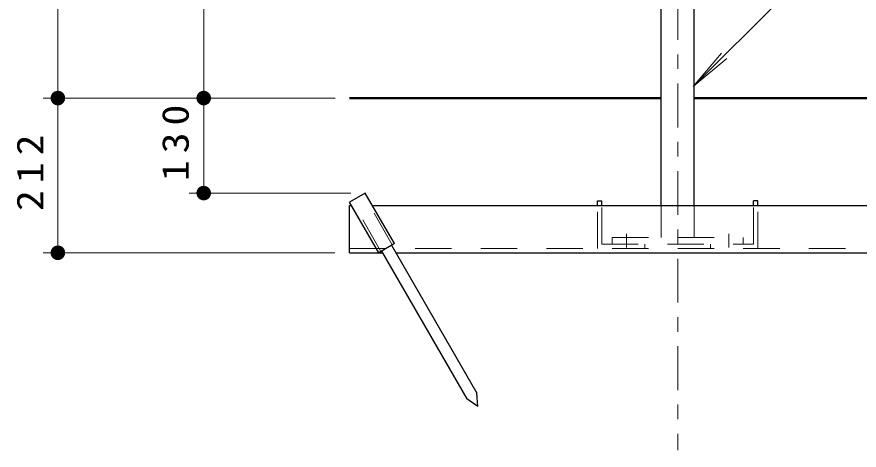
# Model space of a CAD drawing. Units: millimetres on the paper, scale 1:20. Extents: x -365 to 0, y 0 to 257.
# Drawn here: x -233.3 to -175.5, y 55.5 to 85.2 of the extents above; entities that cross this region are included whole.
import ezdxf

# ---------------------------------------------------------------- set-up
doc = ezdxf.new("R2010")
doc.units = ezdxf.units.MM
doc.linetypes.add('USER1', pattern=[4.5, 2.5, -2])
doc.linetypes.add('USER2', pattern=[6, 3, -1, 1, -1])
doc.layers.add('LY_1', color=7, linetype='Continuous', lineweight=13)
doc.styles.add('ＭＳ ゴシック', font='')
doc.styles.get('ＭＳ ゴシック').set_extended_font_data('MS Gothic')

# ---------------------------------------------------------------- blocks, each defined once
blk = doc.blocks.new('filled_dot')
at = {"color": 0, "linetype": 'Continuous', "lineweight": -2, "const_width": 1.25}
blk.add_lwpolyline([(-0.625, 0, 1), (0.625, 0, 1)], format="xyb", close=True, dxfattribs=at)

msp = doc.modelspace()

# ---------------------------------------------------------------- linework, layer by layer
at = {"layer": 'LY_1'}
for p, q in [((-230.453, 79.665), (-230.453, 117.165)), ((-220.453, 79.665), (-220.453, 108.665)), ((-169.95, 97.381), (-186.883, 80.449)), ((-186.883, 80.449), (-184.954, 82.747)), ((-186.883, 80.449), (-184.584, 82.377)), ((-211.451, 79.665), (-231.453, 79.665)), ((-211.454, 79.665), (-231.453, 79.665)), ((-230.453, 69.065), (-230.453, 79.665)), ((-211.451, 79.665), (-221.453, 79.665)), ((-211.504, 79.665), (-221.453, 79.665)), ((-220.453, 73.154), (-220.453, 79.665)), ((-210.372, 73.154), (-221.453, 73.154)), ((-211.454, 69.065), (-231.453, 69.065))]:
    msp.add_line(p, q, dxfattribs=at)
at = {"layer": 'LY_1', "linetype": 'USER2'}
for p, q in [((-187.953, 116.657), (-187.953, 55.54)), ((-191.453, 70.365), (-191.453, 69.415)), ((-184.453, 70.365), (-184.453, 69.415))]:
    msp.add_line(p, q, dxfattribs=at)
at = {"layer": 'LY_1', "lineweight": 25}
for p, q in [((-189.078, 79.665), (-189.078, 92.915)), ((-186.828, 79.665), (-186.828, 92.915)), ((-189.078, 72.315), (-189.078, 79.665)), ((-186.828, 72.315), (-186.828, 79.665)), ((-209.372, 73.154), (-210.454, 72.529)), ((-207.372, 69.69), (-209.372, 73.154)), ((-208.454, 69.065), (-210.454, 72.529)), ((-210.454, 69.065), (-210.454, 72.315)), ((-210.454, 72.315), (-210.331, 72.315)), ((-208.887, 72.315), (-167.021, 72.315)), ((-193.454, 72.615), (-193.154, 72.615)), ((-193.454, 72.315), (-193.454, 72.615)), ((-193.154, 72.315), (-193.154, 72.615)), ((-182.451, 72.615), (-182.751, 72.615)), ((-182.751, 72.315), (-182.751, 72.615)), ((-182.451, 72.315), (-182.451, 72.615)), ((-207.372, 69.69), (-208.454, 69.065)), ((-207.567, 69.577), (-201.719, 59.449)), ((-210.454, 69.065), (-208.195, 69.065)), ((-208.259, 69.177), (-202.412, 59.049)), ((-207.271, 69.065), (-168.634, 69.065)), ((-201.656, 58.539), (-202.412, 59.049)), ((-201.656, 58.539), (-201.719, 59.449))]:
    msp.add_line(p, q, dxfattribs=at)
at = {"layer": 'LY_1', "lineweight": 50}
for p, q in [((-210.454, 79.665), (-189.078, 79.665)), ((-186.828, 79.665), (-165.454, 79.665))]:
    msp.add_line(p, q, dxfattribs=at)
at = {"layer": 'LY_1', "linetype": 'USER1'}
for p, q in [((-207.523, 69.602), (-209.523, 73.066)), ((-208.303, 69.152), (-210.303, 72.616)), ((-193.454, 69.365), (-193.454, 72.315)), ((-193.154, 69.665), (-193.154, 72.315)), ((-189.078, 72.315), (-189.078, 70.115)), ((-186.828, 72.315), (-186.828, 70.115)), ((-182.751, 69.665), (-182.751, 72.315)), ((-182.451, 69.365), (-182.451, 72.315)), ((-192.453, 70.115), (-183.453, 70.115)), ((-192.453, 69.665), (-192.453, 70.115)), ((-183.453, 70.115), (-183.453, 69.665)), ((-210.454, 69.365), (-165.454, 69.365)), ((-193.154, 69.665), (-182.751, 69.665)), ((-190.204, 69.365), (-190.204, 69.665)), ((-185.701, 69.365), (-185.701, 69.665))]:
    msp.add_line(p, q, dxfattribs=at)

# ---------------------------------------------------------------- block references
at = {"layer": 'LY_1', "xscale": 0.4, "yscale": 0.4}
for p, rotation in [((-230.453, 79.665), 90), ((-230.453, 79.665), 270), ((-220.453, 79.665), 90), ((-220.453, 79.665), 270), ((-220.453, 73.154), 90), ((-230.453, 69.065), 90)]:
    msp.add_blockref('filled_dot', p, dxfattribs=dict(at, rotation=rotation))

# ---------------------------------------------------------------- texts
at = {"layer": 'LY_1', "char_height": 1.833, "attachment_point": 8, "rotation": 90, "style": 'ＭＳ ゴシック'}
for s, insert in [('\\T1.33;\\W1.15;130', (-221.453, 76.83)), ('\\T1.33;\\W1.15;212', (-231.453, 74.781))]:
    msp.add_mtext(s, dxfattribs=dict(at, insert=insert))

doc.saveas('drawing.dxf')
